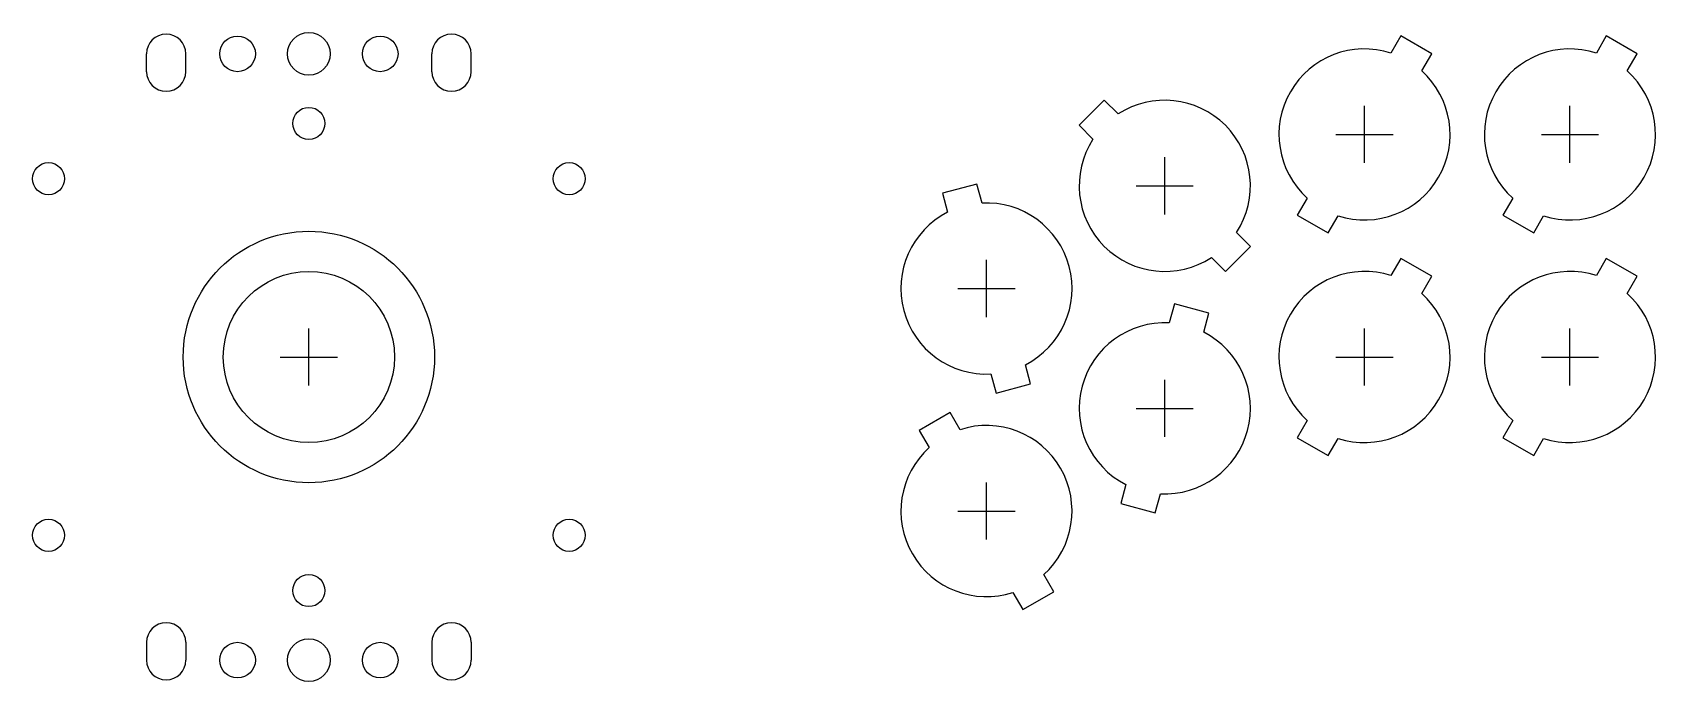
# Model space of a CAD drawing. Header units: millimetres. Extents: x -39 to 189, y -46 to 46.
import ezdxf

# ---------------------------------------------------------------- set-up
doc = ezdxf.new("R2010")
doc.units = ezdxf.units.MM
for name, color, linetype in [('BUTTONS', 1, 'Continuous'), ('GL_PLATE_HOLES', 2, 'Continuous'), ('JOYSTICK_BORE_24', 5, 'Continuous'), ('JOYSTICK_BORE_35.25', 3, 'Continuous'), ('REFERENCE', 8, 'Continuous')]:
    doc.layers.add(name, color=color, linetype=linetype)

msp = doc.modelspace()

# ---------------------------------------------------------------- linework, layer by layer
at = {"layer": 'BUTTONS'}
for points in [[(151.7, 42.61, 0.809427), (139.97, 22.29), (138.58, 19.89), (142.92, 17.39), (144.3, 19.79, 0.809427), (156.03, 40.11), (157.42, 42.51), (153.08, 45.01)], [(180.5, 42.61, 0.809427), (168.77, 22.29), (167.38, 19.89), (171.72, 17.39), (173.1, 19.79, 0.809427), (184.83, 40.11), (186.22, 42.51), (181.88, 45.01)], [(109.93, 30.53, 0.809427), (126.53, 13.93), (128.49, 11.98), (132.02, 15.51), (130.07, 17.47, 0.809427), (113.47, 34.07), (111.51, 36.02), (107.98, 32.49)], [(89.55, 20.29, 0.809427), (95.62, -2.38), (96.34, -5.05), (101.17, -3.76), (100.45, -1.09, 0.809427), (94.38, 21.58), (93.66, 24.25), (88.83, 22.96)], [(151.7, 11.41, 0.809427), (139.97, -8.91), (138.58, -11.31), (142.92, -13.81), (144.3, -11.41, 0.809427), (156.03, 8.91), (157.42, 11.31), (153.08, 13.81)], [(180.5, 11.41, 0.809427), (168.77, -8.91), (167.38, -11.31), (171.72, -13.81), (173.1, -11.41, 0.809427), (184.83, 8.91), (186.22, 11.31), (181.88, 13.81)], [(120.62, 4.78, 0.809427), (114.55, -17.89), (113.83, -20.56), (118.66, -21.85), (119.38, -19.18, 0.809427), (125.45, 3.49), (126.17, 6.16), (121.34, 7.45)], [(86.97, -12.69, 0.809427), (98.7, -33.01), (100.08, -35.41), (104.42, -32.91), (103.03, -30.51, 0.809427), (91.3, -10.19), (89.92, -7.79), (85.58, -10.29)]]:
    msp.add_lwpolyline(points, format="xyb", close=True, dxfattribs=at)
at = {"layer": 'GL_PLATE_HOLES'}
for p, q in [((-22.75, 40), (-22.75, 42.5)), ((-17.25, 40), (-17.25, 42.5)), ((17.25, 40), (17.25, 42.5)), ((22.75, 40), (22.75, 42.5)), ((-22.75, -40), (-22.75, -42.5)), ((-17.25, -40), (-17.25, -42.5)), ((17.25, -40), (17.25, -42.5)), ((22.75, -40), (22.75, -42.5))]:
    msp.add_line(p, q, dxfattribs=at)
for centre, radius in [((-10, 42.5), 2.5), ((0, 42.5), 3), ((10, 42.5), 2.5), ((0, 32.75), 2.25), ((-36.5, 25), 2.25), ((36.5, 25), 2.25), ((-36.5, -25), 2.25), ((36.5, -25), 2.25), ((0, -32.75), 2.25), ((-10, -42.5), 2.5), ((0, -42.5), 3), ((10, -42.5), 2.5)]:
    msp.add_circle(centre, radius, dxfattribs=at)
for centre, start, end in [((-20, 42.5), 0, 180), ((20, 42.5), 0, 180), ((-20, 40), 180, 360), ((20, 40), 180, 360), ((-20, -40), 0, 180), ((20, -40), 0, 180), ((-20, -42.5), -180, 0), ((20, -42.5), -180, 0)]:
    msp.add_arc(centre, 2.75, start, end, dxfattribs=at)
at = {"layer": 'JOYSTICK_BORE_24'}
msp.add_circle((0, 0), 12, dxfattribs=at)
at = {"layer": 'JOYSTICK_BORE_35.25'}
msp.add_circle((0, 0), 17.62, dxfattribs=at)
at = {"layer": 'REFERENCE'}
for p, q in [((148, 27.2), (148, 35.2)), ((176.8, 27.2), (176.8, 35.2)), ((144, 31.2), (152, 31.2)), ((172.8, 31.2), (180.8, 31.2)), ((120, 20), (120, 28)), ((116, 24), (124, 24)), ((95, 5.6), (95, 13.6)), ((91, 9.6), (99, 9.6)), ((0, -4), (0, 4)), ((148, -4), (148, 4)), ((176.8, -4), (176.8, 4)), ((-4, 0), (4, 0)), ((144, 0), (152, 0)), ((172.8, 0), (180.8, 0)), ((120, -11.2), (120, -3.2)), ((116, -7.2), (124, -7.2)), ((95, -25.6), (95, -17.6)), ((91, -21.6), (99, -21.6))]:
    msp.add_line(p, q, dxfattribs=at)

doc.saveas('drawing.dxf')
